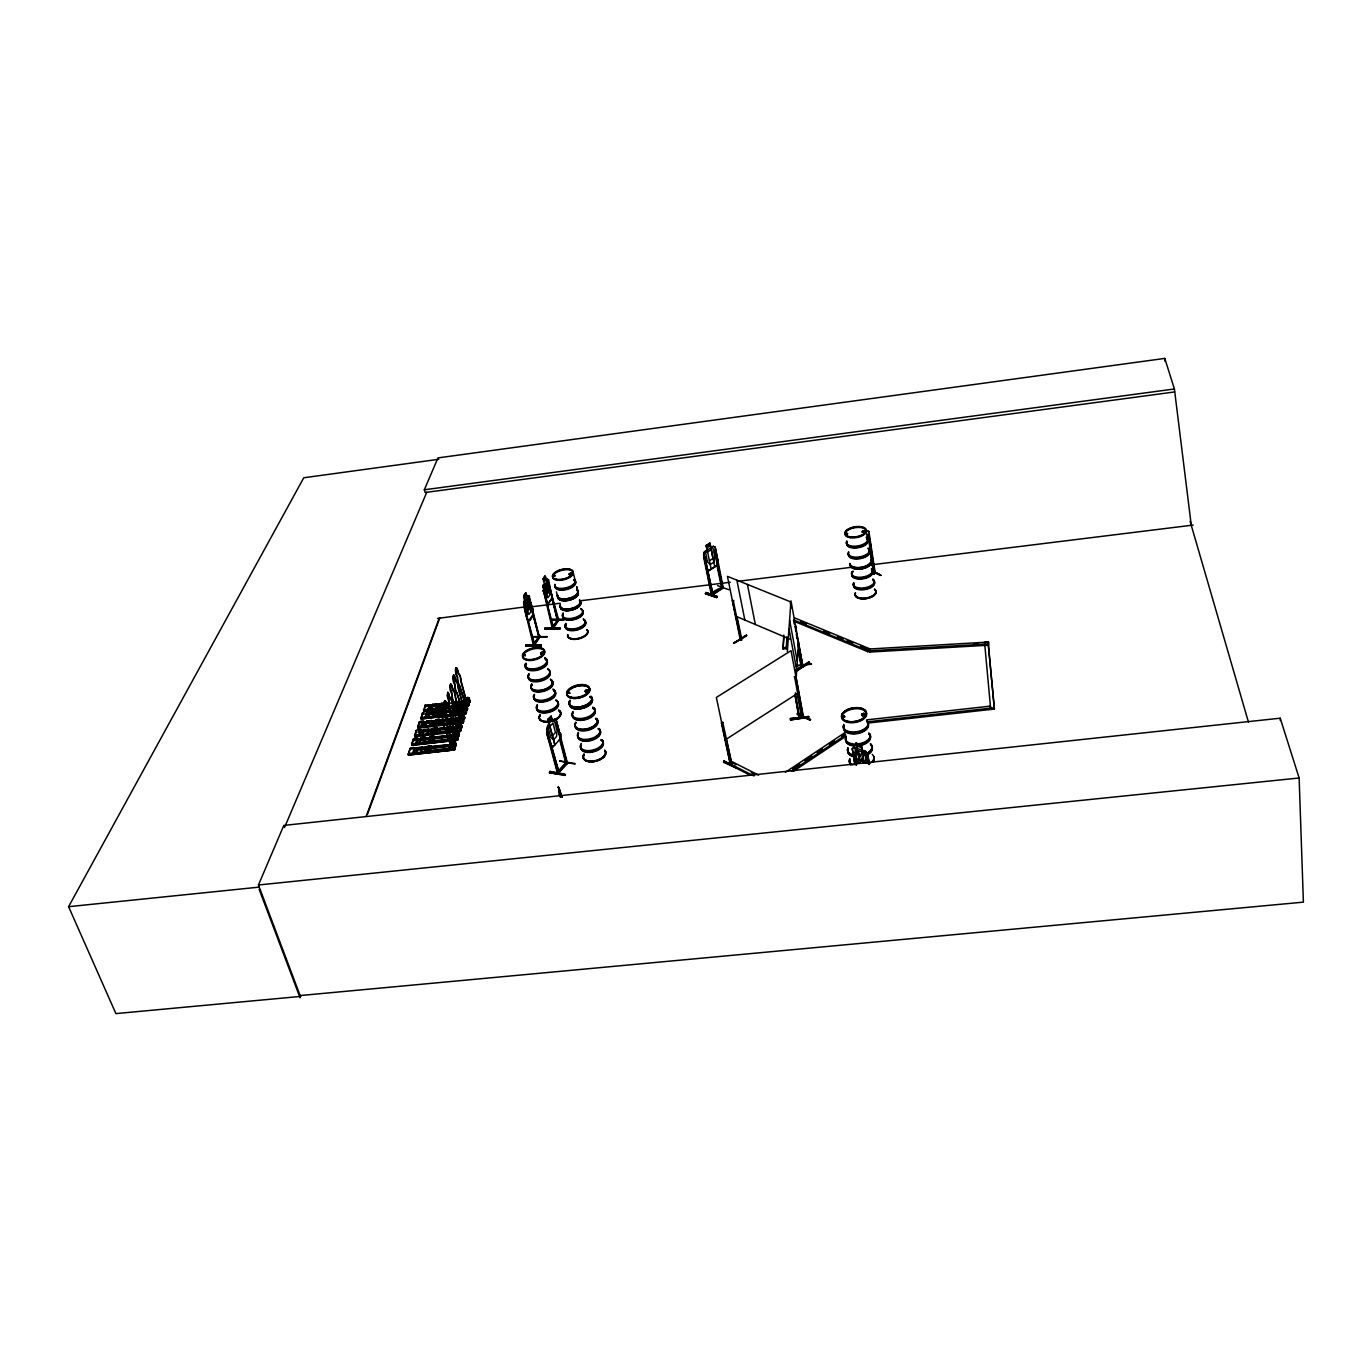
<?xml version="1.0" encoding="UTF-8"?>
<svg xmlns="http://www.w3.org/2000/svg" width="1372" height="1372" viewBox="0 0 1372 1372"><rect width="100%" height="100%" fill="white"/><g stroke="black" fill="none" stroke-linecap="round" stroke-linejoin="round"><path stroke-width="1.5" d="M463.273 707.215C461.266 707.438 467.492 704.316 467.543 708.964L422.216 714.229C421.77 716.287 424.102 708.707 427.138 712.771M464.816 706.34C467.886 714.984 463.256 705.105 465.948 706.443M465.743 699.943C464.919 698.52 468.367 699.789 467.801 698.674M565.367 774.871L549.52 772.779L565.367 774.871L549.795 771.476M457.562 724.022C455.71 726.851 461.318 720.146 461.867 726.92L418.22 731.876L461.644 726.937M459.98 723.576L459.894 724.347M460.255 716.767C459.603 713.32 469.447 715.155 459.14 715.635M463.05 715.412L462.175 716.527L460.666 715.464M462.33 716.424L462.501 715.189M564.818 775.454L549.537 772.659M565.247 774.837L549.898 772.265M565.092 774.168L549.812 771.424L549.52 772.813M453.978 741.858C452.4 743.23 452.606 743.127 451.422 742.132M569.843 693.1L568.591 692.277M571.541 574.062L571.284 573.119M568.128 692.877L569.226 692.294M569.723 693.237L568.368 692.877M569.226 693.203L568.385 692.397M570.718 574.371L569.397 573.685M570.032 574.542L570.152 573.445M467.749 699.514L467.32 698.468L468.401 698.811M465.228 707.146L465.125 706.048M462.587 715.995L462.004 715.309L462.072 716.356M459.208 723.884L458.282 725.016L457.905 723.987M456.705 733.54C458.437 731.55 455.367 733.197 455.401 733.385M553.979 575.503L554.339 576.274M555.283 575.691L553.825 575.777M554.117 575.4L553.619 576.274L555.077 575.605M554.237 576.274L554.871 575.588M542.163 652.386L542.506 653.792M542.849 653.501L542.849 652.523M540.654 652.935L541.031 653.964M811.504 664.237L795.743 665.797L811.332 663.894M790.341 718.568L790.478 719.991L808.777 717.316L808.623 716.458L790.341 718.602L808.623 716.544M462.93 706.58L462.93 706.752M457.133 724.279L457.442 725.274L457.356 723.884M460.375 716.716L460.443 715.532M451.645 743.452L451.645 743.058M525.27 655.799L524.018 655.01L525.322 655.01M524.979 655.696L524.018 655.096M525.064 654.753L523.83 655.49M795.383 692.826L799.945 718.328C800.631 713.028 797.921 718.191 799.807 715.91M800.185 717.385L799.224 718.379L795.125 694.987M801.9 665.266C801.128 664.014 802.997 665.197 803.152 666.586M801.78 665.935L800.922 666.243L802.346 665.969M802.706 665.369L802.826 664.511M787.339 651.443L790.975 600.833L802.963 666.809L803.135 665.814M790.461 719.837L808.725 717.162M548.44 721.672L548.44 721.621A11.079 5.711 -15 0 1 540.088 715.052A11.079 5.711 -15 0 0 548.44 721.603L548.491 721.964A11.079 5.711 -15 0 1 540.191 715.429M559.605 792.622L558.936 790.066L560.222 797.012M717.316 565.247L717.745 559.725L717.316 565.247L708.381 570.923L717.196 565.144M796.052 680.666L798.521 641.582M542.883 585.655C551.39 584.661 541.648 567.596 546.193 581.111L547.565 581.282L549.795 589.977L549.795 595.088L548.011 597.695C542.763 596.443 546.313 579.91 542.815 585.535L547.805 604.366L552.299 597.798L548.56 579.756M783.755 635.099L783.035 649.042L786.362 648.647L786.911 636.831M786.362 648.647L787.151 638.049M525.819 592.978L523.95 595.637L524.619 603.354L527.328 606.544L527.5 614.004L528.014 606.973L530.312 609.923L530.895 608.859L528.151 605.395L527.98 598.209L527.431 604.932L525.27 602.137L524.653 602.96L526.951 612.118L528.94 614.433L530.775 611.758L530.775 606.596L525.853 592.738L523.795 595.637L525.03 600.353L523.641 602.342C525.167 606.596 526.333 632.612 533.279 614.364L532.816 608.842L528.203 595.62L529.352 596.271M465.571 698.588L465.588 699.892L465.76 698.983M465.417 706.477L465.64 707.317L465.468 705.911M467.526 699.737C466.703 695.638 470.15 708.484 467.149 698.931L468.006 697.439L469.224 701.624M783.035 649.042L783.995 636.316M459.912 724.931L459.26 723.816M460.46 716.373L460.46 715.738M459.517 724.262L459.5 725.033M460.306 715.67L460.237 716.63M465.022 707.197L465.554 705.071L465.142 706.649M453.772 741.943C452.709 744.996 455.024 738.376 453.257 742.423L454.938 746.642L453.257 742.423M454.149 742.235L454.561 742.715M458.471 735.426L457.202 731.173L456.584 733.351L457.185 732.048M456.876 733.145L456.482 732.236M457.373 724.913L457.459 725.205M468.504 706.117L467.766 702.344L468.349 704.333L436.159 708.055M446.397 707.197L469.001 704.453L468.692 705.517L468.778 704.608M452.623 704.316L469.653 702.344L469.979 701.332L452.571 703.39M469.961 700.818L452.88 702.464M461.661 727.64L418.151 732.597M461.97 726.594L420.175 731.413M463.685 721.363L463.376 722.307L417.997 727.606M464.388 719.117L421.204 724.004M464.576 718.482L423.245 723.233M464.851 717.573L421.547 722.427M464.885 717.47L419.386 722.444M420.947 719.014L466.051 713.732L420.998 718.928L422.439 712.788M449.845 715.086L466.223 713.2L466.326 712.188M467.235 709.959L442.744 712.72L467.217 709.976L467.149 709.032L426.383 714.075M455.898 745.168L430.774 747.912L456.139 745.065M455.916 745.802L455.83 744.842L455.881 745.819L430.705 748.649M456.241 744.825L455.384 741.326L450.565 742.252L455.384 741.326M456.447 744.087L452.743 744.104M457.699 740.125L411.703 745.339L413.264 738.908C424.274 733.214 411.789 752.456 417.894 738.376M457.991 738.53L411.737 744.619M458.917 735.512L415.407 740.468L458.951 735.409M459.466 734.432L458.42 731.688L457.545 738.29L416.179 742.938M460.409 730.967L460.923 730.007M460.735 730.624L414.687 735.838L416.265 730.436C427.189 724.776 414.841 743.83 420.861 729.904M414.584 748.032C408.376 762.3 421.033 742.835 409.919 748.546L408.324 755.08L454.629 749.884L408.359 754.428L454.99 748.786L454.887 747.912L421.255 751.702M457.356 724.536L457.253 724.81M451.817 743.212L451.525 742.406M874.976 571.918L873.913 573.856L875.37 573.119M873.347 572.278L874.804 571.541L875.147 573.29M875.233 573.239L868.905 531.599L866.95 530.775M421.324 717.985L466.326 712.891L420.895 718.071L422.85 713.612M421.53 717.436L421.204 718.293L445.746 715.567M423.656 711.331L462.398 706.752L423.674 711.331L425.131 705.174L429.796 705.157M423.691 710.713L468.692 705.38L469.893 700.492L469.173 698.005L464.508 698.897L469.173 698.005M424.24 709.701L424.034 710.319M425.217 706.906L425.131 705.174M425.543 705.997L470.15 700.818M413.349 740.674L430.122 738.393A1.989 1.012 -17 0 1 433.003 738.359A1.989 1.012 -17 0 1 430.242 739.971A1.989 1.012 -17 0 1 430.036 738.222M413.452 739.662L453.223 735.152M416.128 732.837L416.11 732.219M419.146 724.245L419.06 723.37M408.376 755.063L454.664 749.781L453.772 746.368L454.509 747.997L455.864 743.744M408.925 753.434L408.736 754M411.754 745.253L457.682 740.143L458.025 739.079L411.651 744.379L413.418 739.405L452.914 734.912M411.96 744.67L411.994 743.401L411.651 744.379M717.144 596.426L705.74 592.55L717.179 596.408L716.698 597.609L705.328 593.596L717.162 597.197M716.698 597.575L705.362 593.544M794.114 620.161L867.704 650.517L870.122 648.956L869.951 652.043L988.475 645.2L988.526 642.062L870.122 648.956L794.577 617.88M988.475 645.2L988.526 642.062M465.194 706.46L465.245 706.992M459.551 723.799L460.7 728.429L459.534 722.752L460.289 728.463M462.192 715.464L463.444 719.888L462.158 715.258M453.669 742.132L454.029 742.852M736.644 768.028L723.97 761.031L736.644 768.028L723.456 762.317L724.039 760.963L736.421 768.046M869.968 549.795L870.946 544.478M870.208 549.966L870.843 544.427M454.578 732.339C455.95 734.192 452.16 732.905 458.299 732.065M455.041 732.734L454.732 733.643M746.522 635.528L733.969 643.279L746.488 634.893M549.966 743.264C546.536 734.535 543.363 724.193 554.682 719.185L556.226 719.751L559.776 733.163M546.622 729.698L549.452 724.433L554.888 744.756C542.883 755.595 566.91 736.318 559.896 733.077M869.951 652.043L870.122 648.956M456.619 732.322L457.974 736.936L456.705 732.94M864.377 714.915L862.748 715.206L862.216 714.075M843.9 715.892L842.957 716.493M842.94 717.042L844.397 716.527L843.797 717.23M844.878 716.887L844.26 716.013M732.802 600.336L733.831 600.764L732.356 600.61L741.052 640.21L740.314 638.014L741.583 638.546M740.28 639.798L741.892 639.918L737.227 617.537M863.948 530.895L864.549 531.77M864.754 531.17C861.239 530.415 862.576 532.936 864.103 530.81M846.97 533.931L846.01 533.588M846.627 533.588L847.502 533.982M559.999 628.016L545.01 628.016M559.896 629.062L544.907 629.113L545.027 627.913M846.301 533.245L846.73 533.965M544.907 629.062L559.913 629.165M526.059 644.874L525.939 646.126L541.065 646.195L541.185 644.909L526.042 644.994L541.168 644.943M525.939 646.041L541.065 646.058M557.221 619.647L558.37 618.703L558.764 620.23L552.985 628.668L542.815 585.535M557.598 620.881L551.064 592.55M557.735 619.647L558.455 618.755M552.402 628.65L543.329 590.217L553.619 627.707M553.31 626.541L552.47 626.541M529.3 596.443L539.453 637.791L531.581 609.94M534.823 644.737L524.121 606.956L533.554 645.663C535.509 644.085 533.125 646.109 534.343 643.502M533.931 644.12L534.394 643.314M456.825 736.644L452.143 737.176L456.825 736.644L457.579 739.165L459.157 734.209L459.157 735.409L433.861 738.016M416.265 730.436L414.721 736.781L460.443 731.499C462.536 726.594 452.228 726.234 455.658 731.173L457.236 726.268M463.136 723.027L462.433 719.185L463.016 721.192L446.998 723.25L459.534 721.929M465.914 710.765L466.377 709.307M468.367 703.116L467.612 697.49M454.526 746.677L453.755 740.88M457.562 736.987L456.79 731.225L456.499 733.077M463.033 719.94L462.278 714.246L461.798 715.721M435.764 732.511L460.272 729.75L461.609 725.617M463.016 721.192L463.736 715.104M449.879 713.834L465.897 711.999L466.6 705.98M468.349 704.333L469.053 698.365M456.139 743.864L454.869 749.061M462.175 725.96L460.632 730.796L414.687 735.838M463.873 714.726L464.594 717.23L463.376 722.238L417.705 727.28L419.266 721.929C430.105 716.304 417.894 735.169 423.845 721.398M450.908 746.076L449.81 749.438L449.176 746.505L453.772 746.368M451.765 743.178L451.765 742.423M454.509 734.74L452.897 739.697L452.263 736.798M459.997 717.762L458.42 722.598L457.682 720.094L458.402 721.723L459.723 717.642M451.302 746.831L445.403 728.635A5.985 1.732 83.7 0 1 443.31 720.18L441.698 714.812A3.001 0.875 83.6 0 1 441.51 710.679A3.001 0.875 83.6 0 1 442.813 711.502L444.425 716.853A5.985 1.732 83.7 0 1 446.98 723.919L452.4 743.47L451.302 746.831L452.04 743.521L446.62 723.97M454.372 737.124L448.541 718.997A5.934 1.715 83.6 0 1 446.449 710.576L444.871 705.259A2.984 0.858 83.5 0 1 444.682 701.143A2.984 0.858 83.5 0 1 445.969 701.984L447.546 707.317A5.934 1.715 83.6 0 1 450.085 714.366L455.435 733.814L454.372 737.124L455.092 733.848L449.724 714.4A5.934 1.715 83.6 0 0 449.347 711.365M452.143 702.978A5.9 1.698 83.5 0 1 452.52 706.014L457.836 725.376L456.773 728.652L450.994 710.593A5.9 1.698 83.5 0 1 448.936 702.207L447.066 695.45L447.889 692.311M454.955 694.592A5.865 1.664 83.4 0 1 455.315 697.593L460.58 716.87L459.534 720.094L453.806 702.104A5.865 1.664 83.4 0 1 451.765 693.769C448.13 688.71 450.445 676.876 453.189 690.545A5.865 1.664 83.4 0 1 455.658 697.542L460.923 716.836L459.877 720.06L454.166 702.07A5.865 1.664 83.4 0 1 452.125 693.735L450.273 686.995L450.736 683.942M462.433 710.919L456.773 692.997A5.814 1.646 83.3 0 1 454.749 684.697C451.148 679.655 453.429 667.924 456.156 681.524A5.814 1.646 83.3 0 1 458.608 688.504L463.805 707.695L462.776 710.868L463.462 707.729L458.248 688.538A5.814 1.646 83.3 0 0 455.796 681.558L454.784 678.06M458.179 725.342L457.116 728.601L451.354 710.542A5.9 1.698 83.5 0 1 449.279 702.172L447.684 692.448L450.376 698.948A5.9 1.698 83.5 0 1 452.863 705.963L457.836 725.376M466.274 700.08L465.262 703.219L459.637 685.365A5.78 1.629 83.3 0 1 457.631 677.099C454.509 672.434 455.847 660.378 458.677 673.995A5.78 1.629 83.3 0 1 461.112 680.958L466.274 700.08L464.919 703.253L459.294 685.4A5.78 1.629 83.3 0 1 457.288 677.133C454.149 672.469 455.487 660.412 458.334 674.046A5.78 1.629 83.3 0 1 460.066 676.688M462.141 715.481L462.673 714.195L463.908 718.413M468.006 697.439L467.595 698.983M460.598 710.902L461.335 713.406L462.878 708.621M449.793 748.529L451.165 744.276M452.863 738.805L454.235 734.62L458.9 734.089M456.979 726.131L455.624 730.281L455.024 728.275M461.301 712.531L462.038 706.511M465.074 700.886L463.787 704.865L463.084 703.236L463.822 705.723L465.348 701.006M431.185 746.162C425.166 760.448 437.582 740.931 426.521 746.694L424.943 752.233L426.521 746.694M434.392 736.507C428.458 750.604 440.704 731.31 429.745 737.038L428.201 742.509L429.745 737.038M437.256 728.035C431.408 741.978 443.499 722.873 432.643 728.566L431.117 733.969L432.643 728.566M440.138 719.545C434.358 733.317 446.312 714.4 435.541 720.06L434.049 725.411L435.541 720.06M441.544 715.172L443.156 710.404L438.594 710.936L437.119 716.201L438.594 710.936M445.728 702.79L444.288 708.003L445.728 702.79L441.201 703.322L439.743 708.535L441.201 703.322M442.23 714.075L443.156 710.404M422.37 747.14L420.775 752.696L422.37 747.14L417.688 747.671L416.093 753.228L417.688 747.671M425.629 737.501C419.592 751.582 431.974 732.322 420.981 738.016L419.403 743.487L420.981 738.016M428.544 729.029L427.001 734.432L428.544 729.029L423.931 729.544L422.387 734.963L423.931 729.544M431.477 720.523L429.968 725.874L431.477 720.523L426.898 721.055L425.371 726.388L426.898 721.055M434.564 711.399L433.072 716.664L434.564 711.399L430.019 711.914L428.493 717.196L430.019 711.914M437.188 703.785L435.713 708.981L437.188 703.785L432.66 704.299L431.168 709.513L432.66 704.299M426.984 712.274L425.303 717.042M429.659 704.659L427.995 709.375M549.452 724.587L548.268 727.983L550.789 737.416L553.499 739.731L556.535 736.558L557.083 730.847L554.597 721.432L552.504 721.432L550.995 716.338M423.914 710.576L425.286 705.671L448.627 702.961M408.719 754.068L409.473 750.741M463.187 722.941L417.757 728.223L419.266 721.929M703.596 554.391L704.471 551.921L713.269 546.279L715.172 547.102L723.267 587.902L711.948 595.208L703.613 554.322L704.351 551.887L707.249 550.206L705.98 545.507L709.941 543.14L714.778 566.876M300.88 995.489L300.056 997.753L259.119 889.228M367.49 814.316L439.777 617.966M366.135 816.46L439.194 618.223M284.536 827.505L426.761 492.291M438.766 459.294L303.761 477.765L68.6 906.686L115.9 1013.599L300.451 996.432L258.45 884.991L283.798 825.43L1280.213 718.191L1299.13 777.993L1303.4 902.141L300.125 995.558M1174.603 391.946L425.114 492.514L424.325 489.787L437.96 457.905L1164.794 358.401L1174.398 388.979L1191.273 525.322M533.622 645.577L539.488 636.831M586.067 691.059L587.593 689.945M587.405 690.802L587.405 689.876L585.501 690.51M569.226 692.5L568.54 693.289M541.117 652.935L540.911 653.878L543.072 653.552M453.738 674.938L453.257 677.957L455.092 684.662A5.814 1.646 83.3 0 0 457.116 692.963L462.776 710.868M572.09 574.045L571.112 573.067M569.466 573.547L569.14 574.594M569.466 574.01L571.61 573.41L570.735 573.307M569.62 574.045L571.472 573.427M455.727 733.454L455.161 732.477M802.74 666.483L801.094 666.243L798.178 650.534M707.249 550.361L705.654 553.139L707.489 561.937L710.182 564.492L713.732 562.228L714.863 557.272L713.063 548.491L711.005 547.84M565.658 762.712L567.253 761.649L566.173 762.798M566.465 762.592L566.567 764.255L565.779 762.489L567.253 761.649M567.511 763.329L556.054 719.717M557.135 771.922L558.644 770.961L557.684 772.11M558.61 771.201L556.998 771.904L557.941 771.939M801.814 718.156C805.45 713.457 800.922 718.671 802.397 718.259M721.586 588.519C719.631 586.719 724.656 585.69 721.998 587.165L721.586 588.519L722.855 587.696M552.916 627.141L557.324 620.041M557.838 620.041L552.847 626.747M553.105 627.707L558.198 620.058M547.274 636.848L532.25 636.814M564.115 619.561L551.012 620.058L563.789 620.041M539.951 636.934L534.154 645.577L523.572 602.239M539.007 636.454L539.659 635.476L538.476 636.454M538.579 636.831L533.965 643.708L539.11 636.848M551.287 619.527L563.858 619.835M547.651 604.366L552.213 597.712M528.58 620.967L533.108 614.364L532.816 608.842M548.543 582.706L550.052 588.605M543.861 590.217L542.798 590.989M863.966 714.623C866.041 712.514 859.832 715.549 862.782 713.612M864.497 714.898L864.394 713.68M543.089 578.95L544.856 576.189L543.02 579.018L544.392 583.7M529.506 599.238L538.904 637.723M437.531 618.429L524.653 606.956M526.899 597.695L528.374 595.62M523.795 602.342L528.392 595.808M557.478 773.259L546.605 732.785L547.514 731.842L559.004 772.676L558.644 770.961M862.576 530.981C860.467 533.537 867.601 532.079 864.309 530.69M847.639 533.588L845.941 533.982M874.238 573.736L875.027 572.947M587.748 691.196L587.885 689.996L587.542 691.334M553.173 628.582L553.276 626.352M574.851 763.484L559.553 760.946L575.057 764.118M540.928 652.78C544.392 659.332 542.952 646.984 541.237 654.032M548.045 731.928L546.605 732.785M464.988 706.374L463.959 707.369L463.547 706.323M552.419 735.701L555.471 732.528L552.967 723.113L549.949 726.285M549.452 724.433L547.771 719.425L551.218 716.081L552.504 721.432L554.682 718.962L556.312 719.563M548.097 719.511L551.167 716.356M569.723 573.41L569.346 574.731L571.489 574.268M553.688 576.051L554.562 575.708M558.215 620.881L548.543 583.46M552.693 626.438L552.762 627.193M801.951 718.019L803.152 717.282L795.846 676.242L794.199 676.842M730.093 763.072L730.35 764.547M729.87 763.295L731.859 762.609L732.168 763.998L730.624 765.01L716.356 697.422L791.044 650.671L803.58 717.625M730.333 764.701L721.432 723.061L722.718 722.238L732.013 764.255M721.758 588.348L716.801 564.544M711.553 593.922C737.999 580.236 705.397 593.03 712.926 594.625L704.693 556.466L703.647 557.135L711.433 595.156M854.893 762.969L852.252 748.666L853.847 747.277C861.908 754.086 852.527 733.351 857.191 748.786M852.424 748.803L853.933 747.483M546.536 729.75L557.958 773.585L557.752 771.064M862.439 714.469L864.309 714.126L864.051 715.189M844.655 716.853L842.785 717.127M866.332 757.241C869.882 756.504 863.417 758.407 867.396 763.432M869.436 764.29L867.67 753.965L865.715 751.444L862.233 750.227L864.943 753.057L866.675 763.124M865.715 751.444L853.847 747.277M862.233 750.227L861.29 744.807L862.079 750.347M854.705 764.701L852.99 752.028L854.379 752.508L856.522 764.839M852.544 752.37L854.379 752.508M852.252 748.666L855.133 764.341M558.147 773.465L567.562 763.261M862.868 530.878L862.233 532.199M864.377 531.89L864.463 530.964M569.603 693.049L567.974 693.117M874.924 571.901L873.57 572.107M873.793 573.496L874.89 573.016L869.093 536.418M569.689 574.371L571.489 573.136M792.656 768.886L799.653 764.221M804.918 760.723L811.915 756.058M817.163 752.559L822.411 749.061M829.408 744.379L834.656 740.88M841.671 736.215L845.169 733.883M791.421 771.167L845.735 734.929M793.428 771.304L845.958 736.232M785.401 772.265L846.696 731.43M809.669 719.305L810.56 719.683L797.081 713.577L810.526 719.597M728.755 589.703L717.505 585.638M721.792 587.285L722.855 586.667M717.024 559.879L722.735 587.782L712.994 594.573M750.415 775.334L729.407 764.65L729.132 763.381L731.859 761.597L758.613 775.129M794.337 621.362L867.91 651.769L870.328 650.208L860.638 646.212M809.497 662.762L796.154 670.702L809.531 662.848L808.708 661.733M809.463 662.727L796.823 670.994M723.147 722.444L721.432 723.061M725.394 739.748L798.916 692.551M796 669.879L809.017 662.539M796.103 669.982L808.811 661.853M796.206 670.531L808.914 662.402M705.088 556.603L703.647 557.135M713.937 550.584L714.984 549.932M709.393 560.736L712.96 558.473L709.941 543.14M710.919 547.874L713.474 546.279M707.575 551.938L711.142 549.692M709.856 543.381L706.271 545.627L711.176 569.191M746.54 635.459L733.471 643.176L746.66 635.699M802.98 666.706L795.177 626.267M731.036 764.89L730.727 763.398M802.088 716.87L803.014 715.704M871.889 571.284L880.91 575.245M586.307 689.996L585.175 691.231L586.444 691.625M587.49 690.853L585.724 690.871M587.576 691.196L588.451 690.39L586.89 689.773M847.416 533.794L846.078 533.88M864.171 531.993L865.115 531.084M846.198 533.519L847.056 533.159M867.567 534.96L868.768 534.377M540.86 652.952L542.129 652.54M542.455 653.312L540.997 653.587M722.547 587.833L722.564 586.341M722.272 588.519L714.332 550.721M712.034 595.208L711.279 593.699M731.945 762.935L730.539 763.415M802.208 716.767L802.26 718.362L794.628 677.031M571.009 574.422L571.421 573.204M857.328 748.683L855.099 749.592L856.848 759.625L859.026 763.072M547.291 636.642L532.302 636.608M533.725 643.434L534.36 645.492M862.542 713.732A1.818 0.995 -9.3 0 1 865.218 714.28A1.818 0.995 -9.3 0 1 862.525 715.447A1.818 0.995 -9.3 0 1 862.542 713.732L864.051 713.406M864.034 714.692L863.005 714.881M560.651 796.515L558.25 787.014L561.388 795.571L559.879 790.855M558.541 790.889L560.531 796.909M558.25 787.014L559.982 790.306M559.93 792.313L558.884 790.083L562.246 797.321L558.678 790.152M560.496 794.217L558.455 786.945M571.146 574.422L570.015 574.645M801.128 664.46L802.294 666.775M557.941 770.995L558.97 772.573M539.368 637.808L529.489 600.027M541.7 652.712L542.952 652.849M587.01 690.39L585.775 691.128L586.993 691.437M424.325 489.787L1174.398 388.979M532.679 606.664L560.29 603.251M579.413 600.902L730.247 582.26M738.753 581.213L851.343 567.305M870.465 564.938L1193.143 525.082M454.612 676.259L453.6 675.041M460.392 678.042A5.78 1.629 83.3 0 1 460.752 680.992L461.112 680.958M450.616 684.045L451.628 685.263M782.795 647.807L786.139 647.413M451.285 685.314L453.189 690.545M447.769 692.414L448.798 693.632M450.376 698.948L448.438 693.683M454.012 737.158L448.181 719.048A5.934 1.715 83.6 0 1 446.106 710.627L444.511 705.294A2.984 0.858 83.5 0 1 444.322 701.195A2.984 0.858 83.5 0 1 445.608 702.035L445.969 701.984M424.96 707.523L424.926 706.597L448.73 703.819M429.247 706.426L448.61 704.059M452.64 703.716L469.876 701.589L469.893 700.492M429.453 706.443L440.086 705.191M452.846 703.716L469.841 701.744M452.674 704.23L469.687 702.258M867.344 723.13L994.408 709.05L988.063 641.89L984.547 642.302L990.721 709.461M428.013 708.998L432.077 708.535M423.468 709.89L435.559 708.501M436.227 708.381L444.134 707.506M445.608 702.035L447.546 707.317M423.622 710.387L468.812 705.122M462.621 708.501L465.657 708.141M426.623 712.823L447.032 710.473M453.154 709.753L465.931 708.278M426.709 713.148L447.341 710.645M453.223 710.079L463.65 708.758M450.942 746.883L445.043 728.686A5.985 1.732 83.7 0 1 442.95 720.214L441.338 714.863A3.001 0.875 83.6 0 1 441.149 710.713A3.001 0.875 83.6 0 1 442.453 711.553L442.813 711.502M426.4 714.606L438.663 713.183L426.349 714.692M425.32 716.664L429.419 716.184M433.518 715.721L437.599 715.241M441.338 714.863L445.797 714.298M420.741 717.573L432.917 716.167M433.586 716.047L446.089 714.469M449.947 714.16L462.45 712.582M444.425 716.853L444.065 716.904A5.985 1.732 83.7 0 1 446.243 720.9M423.159 722.907L464.696 718.105L423.262 723.13M421.153 724.09L464.353 719.134L464.594 717.247M457.682 720.094L462.313 719.563M426.298 725.376L418.357 726.491M430.414 724.913L448.97 722.787M453.086 722.307L459.26 721.603M422.267 726.08L426.589 725.548M434.838 724.605L430.516 725.136L442.847 723.816L438.766 724.193M417.551 726.766L429.813 725.376M459.054 724.245L459.946 722.701L461.181 726.92M418.443 730.693L461.884 725.737M420.587 730.796L461.97 725.977M454.904 728.652L459.569 728.12M419.163 734.397L423.622 734.106M427.464 733.454L431.614 732.991M414.533 735.341L426.846 733.934M427.532 733.797L456.807 730.384M417.242 740.863L421.461 740.297M425.577 739.92L458.951 736.129L458.848 735.169M411.497 743.864L454.046 738.908M449.862 744.567L409.919 748.546M450.153 744.79L410.039 749.061L410.074 750.038M413.881 749.575L426.898 748.049A2.007 1.029 -17.2 0 1 429.796 748.032A2.007 1.029 -17.2 0 1 427.018 749.678A2.007 1.029 -17.2 0 1 426.795 747.894M430.654 747.671L453.738 745.082M426.864 748.152L413.984 749.798L426.743 748.477A1.989 1.029 -17.2 0 1 429.916 748.443A1.989 1.029 -17.2 0 1 427.138 750.072A1.989 1.029 -17.2 0 1 426.932 748.306M413.915 750.535L426.555 749.026M412.835 752.645L417.037 752.165M408.136 753.605L420.621 752.199M421.324 752.028L454.887 747.912M408.29 754.103L454.99 748.786M867.138 719.82L990.361 706.134L990.533 707.438M867.121 721.843L994.237 707.746L994.408 709.05M258.45 884.991L1299.13 777.993M68.6 906.686L259.257 887.118M973.897 644.188L978.116 643.948M869.745 650.791L988.303 643.931M880.944 575.314L871.786 570.478L880.189 574.902M880.309 575.485L871.957 571.044M550.824 619.287L563.652 619.269M545.13 628.685L560.033 627.896M526.042 644.994L541.168 645.046M526.179 645.509L541.305 645.56M863.057 714.795L862.199 714.623M863.16 715.361L862.062 714.469M556.277 722.65L566.567 764.255M547.771 719.425L554.888 744.756M467.338 698.537L468.058 699.6M559.039 772.419L549.143 737.93M740.691 638.031L739.851 638.34L741.429 640.227M542.866 653.089L540.637 653.415M706.117 566.979L708.415 570.941M712.994 594.539L705.534 560.462M717.333 597.18L705.808 592.481M856.059 743.144L861.29 744.807M856.248 743.384L861.016 745.03L861.942 750.467M800.613 621.482L806.427 623.883M823.852 631.051L829.666 633.452M837.4 636.642L843.214 639.043M847.09 640.638L852.904 643.022M735.495 616.079L789.98 639.163M803.323 716.047L801.677 716.578M797.235 714.435L809.823 720.163M724.073 761.666L736.49 767.874M867.087 530.655L868.905 531.599M735.941 764.821L731.859 761.597M751.239 772.556L755.063 774.494M729.132 763.381L753.965 775.969M413.349 740.537L413.384 739.405M528.22 595.808L529.472 596.443M424.926 706.597L425.251 705.688M547.308 579.276L558.713 620.058M547.308 579.087L548.526 579.91M466.549 712.119L466.017 713.817M467.732 708.346L465.931 712.874L465.314 710.01L465.897 711.999M456.756 732.185L457.116 733.317M865.526 751.719L867.378 754.086M865.149 763.244L861.959 757.979C867.327 753.863 861.496 749.061 860.741 756.418C857.757 748.443 851.532 746.951 859.85 757.275C854.036 761.563 860.604 766.536 861.067 758.785L863.725 763.278M550.241 743.144L552.522 746.968M550.069 743.127L552.522 747.226M706.237 566.876L708.449 570.718M559.056 788.643L560.513 793.17M546.073 600.49L547.822 604.143M559.536 790.409L560.462 792.381M560.119 794.422L559.69 793.719M454.166 740.829L455.435 745.099M442.453 711.553L443.533 715.121M456.945 736.267L457.545 738.29M459.689 727.743L460.272 729.75M465.554 705.071L466.772 709.255M465.159 705.105L465.966 707.901M1190.107 521.326L1248.486 722.221M460.752 680.992L465.417 698.211M557.169 771.801L557.529 773.396L567.013 763.124L557.889 728.721M559.69 739.765L566.036 764.17M539.659 635.476L540.053 637.02M551.561 597.266L557.564 621.002M556.415 591.795L557.512 596.203M573.05 571.884L575.177 580.459M726.56 740.297L731.276 762.386M703.75 554.374L706.357 566.91M715.395 551.921L716.201 555.9M715.172 547.102L717.745 559.725M799.139 718.208L795.091 695.896M733.385 601.022L741.309 640.192M740.28 639.884L727.452 576.36L790.118 601.656L791.25 607.762M736.867 580.167L744.842 620.041M747.431 584.438L755.337 624.483M797.338 693.563L801.951 718.071M789.586 620.075L797.269 661.253M788.969 628.753L796.72 670.119M795.726 629.868L795.588 625.718L795.674 630.691M796.48 633.933L797.235 638.014M797.99 642.079L802.62 666.38L801.522 665.969L798.984 652.3M793.513 620.007L794.268 624.071M796.429 634.773L797.183 638.837M797.749 642.851L802.363 666.878M853.95 752.868L856.094 765.199M866.778 756.898L867.824 763.072M867.516 753.965L869.299 764.393M867.756 757.738L868.802 763.93M867.704 650.517L867.91 651.769M867.91 535.149L873.913 573.856M869.505 547.171L873.57 573.668M866.59 532.799L868.013 541.769M988.063 641.89L994.237 707.746M1164.794 358.401L1164.982 361.299M461.575 726.68L461.627 727.64M416.385 730.933L416.419 731.893M1280.213 718.191L1280.299 720.523M559.605 733.145L559.81 739.114M869.333 551.098A10.684 5.076 -9.4 0 1 860.433 558.644A10.684 5.076 -9.4 0 1 848.548 555.008M869.368 550.429A10.839 5.145 -9.4 0 1 858.941 558.301A10.839 5.145 -9.4 0 1 848.702 553.002M870.808 560.29A10.667 5.111 -9.4 0 1 861.925 567.888A10.667 5.111 -9.4 0 1 850.057 564.201M870.671 559.587A10.633 5.094 -9.4 0 1 861.805 567.15A10.633 5.094 -9.4 0 1 849.971 563.48M870.74 559.845A10.667 5.111 -9.4 0 1 861.856 567.425A10.667 5.111 -9.4 0 1 849.971 563.755M866.572 538.373A10.873 5.111 -9.5 0 1 858.563 547.102A10.873 5.111 -9.5 0 1 846.884 542.094M867.996 548.165A10.684 5.076 -9.4 0 1 860.124 556.809A10.684 5.076 -9.4 0 1 848.633 551.818M866.538 539.059A10.719 5.042 -9.5 0 1 858.649 547.668A10.719 5.042 -9.5 0 1 847.141 542.729M868.219 548.749A10.839 5.145 -9.4 0 1 860.244 557.512A10.839 5.145 -9.4 0 1 848.599 552.436M866.487 537.807A10.873 5.111 -9.5 0 1 858.478 546.536A10.873 5.111 -9.5 0 1 846.798 541.528M866.247 537.224A10.719 5.042 -9.5 0 1 858.358 545.833A10.719 5.042 -9.5 0 1 846.833 540.894M874.599 583.203A10.582 5.179 -9.3 0 1 862.696 589.857A10.582 5.179 -9.3 0 1 854.019 584.352M873.192 580.75A10.582 5.179 -9.3 0 1 874.238 581.882M873.209 580.082A10.736 5.248 -9.3 0 1 865.355 588.965A10.736 5.248 -9.3 0 1 853.778 583.735M874.496 589.103A10.53 5.196 -9.3 0 1 866.795 597.866A10.53 5.196 -9.3 0 1 855.408 592.67M874.581 589.343A10.582 5.214 -9.3 0 1 866.83 598.141A10.582 5.214 -9.3 0 1 855.425 592.927M870.877 560.651A10.667 5.111 -9.4 0 1 861.976 568.248A10.667 5.111 -9.4 0 1 850.108 564.561M871.512 569.346A10.77 5.214 -9.4 0 1 869.093 576.326A10.77 5.214 -9.4 0 1 855.373 578.024A10.77 5.214 -9.4 0 1 853.092 571.627M872.901 578.967A10.582 5.162 -9.3 0 1 865.149 587.713A10.582 5.162 -9.3 0 1 853.727 582.568M871.477 570.032A10.616 5.145 -9.4 0 1 863.691 578.744A10.616 5.145 -9.4 0 1 852.252 573.65M873.124 579.533A10.736 5.248 -9.3 0 1 865.269 588.417A10.736 5.248 -9.3 0 1 853.693 583.186M871.409 568.797A10.77 5.214 -9.4 0 1 869.008 575.777A10.77 5.214 -9.4 0 1 855.27 577.458A10.77 5.214 -9.4 0 1 852.99 571.061M872.232 569.346A10.616 5.128 -9.4 0 1 862.028 577.149A10.616 5.128 -9.4 0 1 851.943 571.832M868.888 733.523A12.622 6.997 -9.4 0 1 861.204 744.773M854.687 745.476A12.622 6.997 -9.4 0 1 846.01 737.742M868.853 734.294A12.434 6.911 -9.4 0 1 861.273 745.373M854.859 746.076A12.434 6.911 -9.4 0 1 845.838 740.297M870.397 743.658A12.382 6.929 -9.4 0 1 865.852 753.725M853.538 755.063A12.382 6.929 -9.4 0 1 847.965 747.774M866.847 721.466A12.657 6.963 -9.5 0 1 857.5 733.025A12.657 6.963 -9.5 0 1 843.9 725.702M869.745 733.814A12.451 6.911 -9.4 0 1 857.723 743.95A12.451 6.911 -9.4 0 1 845.941 736.438M868.047 723.764A12.485 6.877 -9.5 0 1 855.991 733.866A12.485 6.877 -9.5 0 1 844.192 726.405M868.785 732.905A12.622 6.997 -9.4 0 1 861.084 744.156M854.585 744.859A12.622 6.997 -9.4 0 1 845.907 737.124M866.744 720.849A12.674 6.963 -9.5 0 1 857.397 732.391A12.674 6.963 -9.5 0 1 843.797 725.085M866.487 720.214A12.502 6.86 -9.5 0 1 857.26 731.602A12.502 6.86 -9.5 0 1 843.831 724.382M870.585 744.413A12.417 6.963 -9.4 0 1 866.006 754.531M853.641 755.869A12.417 6.963 -9.4 0 1 848.05 748.563M870.5 743.916A12.417 6.963 -9.4 0 1 865.921 754.034M853.556 755.372A12.417 6.963 -9.4 0 1 847.965 748.066M871.923 746.968A12.365 6.929 -9.4 0 1 866.161 755.509M853.847 756.83A12.365 6.929 -9.4 0 1 848.273 749.541M870.637 744.807A12.417 6.963 -9.4 0 1 866.075 754.926M853.71 756.264A12.417 6.963 -9.4 0 1 848.119 748.958M872.232 754.377A12.365 6.98 -9.4 0 1 870.26 763.106M852.87 764.976A12.365 6.98 -9.4 0 1 849.817 758.493M873.741 756.572A12.537 7.083 -9.3 0 1 872.489 762.146M850.914 764.461A12.537 7.083 -9.3 0 1 849.783 759.162M873.793 757.927A12.348 6.98 -9.3 0 1 873.793 761.58M850.108 764.118A12.348 6.98 -9.3 0 1 850.177 760.465M873.844 757.19A12.537 7.083 -9.3 0 1 873.827 760.894M851.017 765.079A12.537 7.083 -9.3 0 1 849.885 759.779M592.944 708.449A11.628 6.054 -14.4 0 1 586.924 719.322A11.628 6.054 -14.4 0 1 572.69 715.155M592.893 707.712A11.799 6.123 -14.4 0 1 592.327 715.892A11.799 6.123 -14.4 0 1 577.612 719.683A11.799 6.123 -14.4 0 1 573.153 712.788M596.837 719.014A11.628 6.088 -14.5 0 1 586.427 729.578A11.628 6.088 -14.5 0 1 575.897 722.89M596.631 718.379A11.576 6.071 -14.5 0 1 586.256 728.926A11.576 6.071 -14.5 0 1 575.777 722.255M596.734 718.619A11.628 6.088 -14.5 0 1 586.324 729.184A11.628 6.088 -14.5 0 1 575.794 722.495M590.029 696.359A11.834 6.088 -14.4 0 1 589.428 704.488A11.834 6.088 -14.4 0 1 574.662 708.278A11.834 6.088 -14.4 0 1 570.22 701.452M593.956 707.66A11.645 6.037 -14.4 0 1 583.494 718.173A11.645 6.037 -14.4 0 1 572.982 711.553M590.046 697.096A11.645 6.003 -14.4 0 1 584.009 707.918A11.679 6.003 -14.4 0 1 569.757 703.802A11.645 6.003 -14.4 0 0 584.009 707.918A11.679 6.003 -14.4 0 0 590.063 697.096M592.755 707.129A11.799 6.123 -14.4 0 1 592.172 715.309A11.799 6.123 -14.4 0 1 577.458 719.1A11.799 6.123 -14.4 0 1 572.999 712.205M591.401 696.89A11.851 6.088 -14.4 0 1 580.75 707.523A11.851 6.088 -14.4 0 1 570.066 700.852M603.286 742.938A11.525 6.157 -14.5 0 1 592.207 752.148A11.525 6.157 -14.5 0 1 580.973 747.071M601.005 740.365A11.525 6.157 -14.5 0 1 602.497 741.497M600.953 739.645A11.679 6.243 -14.5 0 1 600.439 747.946A11.679 6.243 -14.5 0 1 585.878 751.719A11.679 6.243 -14.5 0 1 581.419 744.704M605.652 753.828A11.491 6.191 -14.6 0 1 591.675 761.734A11.508 6.191 -14.6 0 1 584.112 754.6A11.491 6.191 -14.6 0 0 591.675 761.734A11.508 6.191 -14.6 0 0 605.669 753.863A11.491 6.191 -14.6 0 1 591.675 761.769A11.491 6.191 -14.6 0 1 584.129 754.6M604.829 750.741A11.491 6.191 -14.6 0 1 605.618 752.182A11.508 6.191 -14.6 0 0 604.846 750.776A11.491 6.191 -14.6 0 1 605.618 752.216M604.658 750.158A11.456 6.174 -14.6 0 1 594.419 760.808A11.456 6.174 -14.6 0 1 583.992 753.983M595.568 718.928A11.576 6.071 -14.5 0 1 589.6 729.835A11.576 6.071 -14.5 0 1 575.434 725.634M604.743 750.381A11.508 6.191 -14.6 0 1 594.488 761.066A11.508 6.191 -14.6 0 1 584.009 754.223M595.448 718.311A11.628 6.088 -14.5 0 1 589.463 729.269A11.628 6.088 -14.5 0 1 575.245 725.033M598.141 728.515A11.731 6.208 -14.5 0 1 597.609 736.781A11.731 6.208 -14.5 0 1 582.997 740.554A11.731 6.208 -14.5 0 1 578.538 733.574M602.016 739.645A11.525 6.157 -14.5 0 1 591.726 750.278A11.525 6.157 -14.5 0 1 581.248 743.487M600.473 731.791A11.559 6.123 -14.5 0 1 589.343 740.966A11.559 6.123 -14.5 0 1 578.092 735.941M598.192 729.235A11.559 6.123 -14.5 0 1 599.684 730.367M602.325 740.228A11.679 6.243 -14.5 0 1 591.898 751.016A11.679 6.243 -14.5 0 1 581.265 744.121M599.513 729.081A11.731 6.191 -14.5 0 1 589.034 739.834A11.731 6.191 -14.5 0 1 578.384 733.008M599.204 728.498A11.559 6.105 -14.5 0 1 588.862 739.096A11.559 6.105 -14.5 0 1 578.367 732.356M549.555 671.645A11.199 5.574 -14.9 0 1 540.637 681.198A11.199 5.574 -14.9 0 1 528.632 676.996M549.52 670.942A11.353 5.659 -14.9 0 1 539.042 680.941A11.353 5.659 -14.9 0 1 529.112 674.767M550.395 679.191A11.148 5.591 -14.9 0 1 549.589 686.72A11.148 5.591 -14.9 0 1 535.697 690.27A11.148 5.591 -14.9 0 1 531.753 683.959M550.498 679.414A11.182 5.608 -14.9 0 1 549.692 686.978A11.182 5.608 -14.9 0 1 535.732 690.545A11.182 5.608 -14.9 0 1 531.787 684.199M545.198 658.869A11.388 5.608 -14.8 0 1 544.341 666.432A11.388 5.608 -14.8 0 1 530.141 670.068A11.388 5.608 -14.8 0 1 526.145 663.739M549.76 671.097A11.199 5.574 -14.9 0 1 537.31 679.877A11.199 5.574 -14.9 0 1 528.923 673.566M547.668 668.764A11.199 5.574 -14.9 0 1 549.057 669.793M545.25 659.572A11.233 5.539 -14.8 0 1 544.41 667.049A11.233 5.539 -14.8 0 1 530.398 670.634A11.233 5.539 -14.8 0 1 526.454 664.374M547.96 669.33A11.353 5.642 -14.9 0 1 547.119 676.945A11.353 5.642 -14.9 0 1 532.971 680.563A11.353 5.642 -14.9 0 1 528.957 674.201M545.061 658.303A11.388 5.608 -14.8 0 1 544.187 665.866A11.388 5.608 -14.8 0 1 529.986 669.485A11.388 5.608 -14.8 0 1 525.99 663.156M544.77 657.72A11.233 5.539 -14.8 0 1 538.596 667.838A11.233 5.539 -14.8 0 1 525.15 664.099M557.718 702.704A11.079 5.677 -15 0 1 548.954 712.377A11.079 5.677 -15 0 1 537.001 708.038M556.295 700.955A11.233 5.762 -15 0 1 555.506 708.707A11.233 5.762 -15 0 1 541.494 712.308A11.233 5.762 -15 0 1 537.481 705.791M558.73 710.662A11.079 5.711 -15 0 1 554.117 720.523M558.524 710.079A11.027 5.694 -15 0 1 559.827 715.618A11.027 5.694 -15 0 1 551.201 720.797M548.388 721.312A11.027 5.694 -15 0 1 540.071 714.812M552.213 681.85A11.13 5.591 -14.9 0 1 546.125 690.51A11.13 5.591 -14.9 0 1 532.01 690.013M531.341 688.693A11.13 5.591 -14.9 0 1 531.393 687.183M550.704 680.203A11.182 5.625 -14.9 0 1 549.898 687.784A11.182 5.625 -14.9 0 1 535.955 691.351A11.182 5.625 -14.9 0 1 531.993 685.005M553.431 690.133A11.285 5.711 -14.9 0 1 552.642 697.833A11.285 5.711 -14.9 0 1 538.579 701.435A11.285 5.711 -14.9 0 1 534.566 694.969M555.866 699.84A11.096 5.677 -15 0 1 555.094 707.472A11.096 5.677 -15 0 1 541.254 711.022A11.096 5.677 -15 0 1 537.292 704.608M553.482 690.836A11.13 5.642 -14.9 0 1 547.445 701.092A11.13 5.642 -14.9 0 1 534.085 697.216M556.14 700.406A11.25 5.745 -15 0 1 555.368 708.141A11.25 5.745 -15 0 1 541.34 711.742A11.25 5.745 -15 0 1 537.327 705.242M553.293 689.567A11.285 5.711 -14.9 0 1 552.487 697.268A11.285 5.711 -14.9 0 1 538.424 700.869A11.285 5.711 -14.9 0 1 534.411 694.421M553.002 689.018A11.13 5.642 -14.9 0 1 546.965 699.257A11.13 5.642 -14.9 0 1 533.588 695.381M577.543 591.04A10.616 4.956 -13.9 0 1 569.26 599.615A10.616 4.956 -13.9 0 1 557.701 596.065M579.773 600.524A10.461 4.939 -13.9 0 1 571.627 609.014A10.461 4.939 -13.9 0 1 560.222 605.481M579.584 599.941A10.41 4.922 -13.9 0 1 571.472 608.396A10.41 4.922 -13.9 0 1 560.119 604.88M579.687 600.164A10.461 4.939 -13.9 0 1 571.541 608.654A10.461 4.939 -13.9 0 1 560.136 605.121M573.565 579.567A10.65 4.922 -13.9 0 1 567.922 588.588A10.65 4.922 -13.9 0 1 555.008 585.484M573.599 580.253A10.496 4.871 -13.9 0 1 568.042 589.154A10.496 4.871 -13.9 0 1 555.3 586.084M577.406 590.492A10.616 4.956 -13.9 0 1 569.123 599.067A10.616 4.956 -13.9 0 1 557.564 595.517M574.782 579.893A10.65 4.922 -13.9 0 1 566.447 588.417A10.65 4.922 -13.9 0 1 554.871 584.935M574.491 579.327A10.496 4.853 -13.9 0 1 566.276 587.731A10.496 4.853 -13.9 0 1 554.854 584.301M584.987 621.533A10.376 4.991 -14 0 1 575.605 630.383A10.376 4.991 -14 0 1 566.293 625.049M583.615 619.973A10.513 5.059 -14 0 1 583.049 626.747A10.513 5.059 -14 0 1 569.929 630.074A10.513 5.059 -14 0 1 566.001 624.449M587.147 630.194A10.359 5.025 -14 0 1 579.121 638.803A10.359 5.025 -14 0 1 567.768 635.133M587.062 629.834A10.359 5.025 -14 0 1 579.035 638.443A10.359 5.025 -14 0 1 567.682 634.773M579.979 601.502A10.41 4.922 -14 0 1 573.17 609.597A10.41 4.922 -14 0 1 560.479 607.762A10.393 4.905 -14 0 0 573.17 609.562A10.393 4.905 -14 0 0 579.962 601.485A10.393 4.905 -14 0 1 571.867 609.974A10.393 4.905 -14 0 1 560.531 606.458M586.942 629.611A10.307 4.991 -14 0 1 578.967 638.169A10.307 4.991 -14 0 1 567.682 634.516M579.876 600.936A10.461 4.939 -14 0 1 571.73 609.425A10.461 4.939 -14 0 1 560.325 605.892M582.38 610.471A10.547 5.025 -14 0 1 572.827 619.407A10.547 5.025 -14 0 1 563.36 614.056M583.22 618.892A10.376 4.991 -14 0 1 582.654 625.563A10.376 4.991 -14 0 1 569.706 628.856A10.376 4.991 -14 0 1 565.847 623.317M582.397 611.14A10.41 4.956 -14 0 1 574.302 619.647A10.41 4.956 -14 0 1 562.932 616.079M583.477 619.441A10.513 5.059 -14 0 1 582.911 626.198A10.513 5.059 -14 0 1 569.792 629.542A10.513 5.059 -14 0 1 565.864 623.917M580.888 609.031A10.547 5.025 -14 0 1 580.305 615.754A10.547 5.025 -14 0 1 567.15 619.098A10.547 5.025 -14 0 1 563.223 613.524M582.654 610.523A10.41 4.956 -14 0 1 571.215 618.395A10.41 4.956 -14 0 1 563.206 612.907M580.63 608.499A10.41 4.956 -14 0 1 581.951 609.374M444.511 705.191A1.921 0.96 -16.5 0 1 441.853 706.477A1.921 0.96 -16.5 0 1 441.252 705.071A1.921 0.96 -16.5 0 1 444.219 704.522M438.268 721.175A1.955 0.978 -16.8 0 1 438.08 722.821A1.955 0.978 -16.8 0 1 435.233 722.941A1.955 0.978 -16.8 0 1 436.896 721.226M452.846 690.579A5.865 1.664 83.4 0 1 454.612 693.22M447.203 707.352A5.934 1.715 83.6 0 1 449.004 709.976M450.462 699.103A5.9 1.698 83.5 0 1 451.817 701.607M441.904 712.84A1.938 0.96 -16.7 0 1 439.4 714.126A1.938 0.96 -16.7 0 1 438.457 712.891A1.938 0.96 -16.7 0 1 441.304 712.017M441.63 712.72A1.938 0.96 -16.7 0 1 438.971 713.714A1.938 0.96 -16.7 0 1 438.423 712.394A1.938 0.96 -16.7 0 1 441.184 711.622M547.239 596.134L546.553 597.112L546.45 589.874C542.506 588.159 544.032 582.174 546.553 588.262L547.085 581.625L547.239 588.76L549.932 592.43L549.332 593.253L547.119 590.303L547.239 596.134M548.834 591.366L547.051 593.973L544.804 585.261L546.605 582.671L548.834 591.366M529.798 608.019L527.946 610.694L525.613 601.914L527.483 599.272L529.798 608.019M545.267 579.241L544.118 580.888L544.873 577.663L545.267 579.241M525.699 594.248L524.91 597.523L525.699 594.248M565.761 763.124L558.233 771.287L565.761 763.124M550.841 717.762L548.869 719.803L549.315 721.483L551.287 719.46L550.841 717.762M709.375 544.564L707.077 546.005L707.403 547.6L709.701 546.142L709.375 544.564M559.45 794.182L559.227 795.297L559.45 794.182M442.041 705.465L429.265 706.957L442.007 705.568M860.467 745.528L857.397 744.464L857.706 746.265L860.776 747.346L860.467 745.528M862.388 752.148L857.637 750.484L859.369 760.517L864.12 762.215L862.388 752.148M577.818 591.075L576.72 586.65L577.801 591.075M850.194 536.812A10.77 5.008 -9.5 0 0 866.212 530.364A10.77 5.008 -9.5 0 0 850.263 528.031A10.77 5.008 -9.5 0 0 850.194 536.812M850.366 537.704A10.719 4.991 -9.5 0 0 866.315 531.29A10.719 4.991 -9.5 0 0 850.434 528.957A10.719 4.991 -9.5 0 0 850.366 537.704M850.246 537.189A10.77 5.008 -9.5 0 0 866.264 530.741A10.77 5.008 -9.5 0 0 850.314 528.392A10.77 5.008 -9.5 0 0 850.246 537.189M866.881 598.449A10.564 5.196 -9.3 0 0 874.616 589.668A10.582 5.214 -9.3 0 1 866.898 598.501A10.582 5.214 -9.3 0 1 855.476 593.287A10.564 5.196 -9.3 0 0 866.881 598.449M862.062 568.763A10.633 5.094 -9.4 0 0 870.928 561.199A10.599 5.094 -9.4 0 1 862.062 568.763A10.599 5.094 -9.4 0 1 850.263 565.11A10.633 5.094 -9.4 0 0 862.062 568.763M847.759 721.363A12.502 6.809 -9.5 0 0 866.367 713.269A12.502 6.809 -9.5 0 0 847.827 709.427A12.554 6.843 -9.5 0 0 847.742 721.432A12.554 6.843 -9.5 0 0 866.435 713.303A12.554 6.843 -9.5 0 0 847.81 709.461A12.502 6.809 -9.5 0 0 847.759 721.363M847.93 722.409A12.502 6.826 -9.5 0 0 866.555 714.315A12.502 6.826 -9.5 0 0 848.016 710.49A12.502 6.826 -9.5 0 0 847.93 722.409M847.81 721.843A12.554 6.843 -9.5 0 0 866.504 713.714A12.554 6.843 -9.5 0 0 847.879 709.856A12.554 6.843 -9.5 0 0 847.81 721.843M862.491 715.704A1.938 1.063 -9.3 0 0 865.389 714.452A1.938 1.063 -9.3 0 0 862.508 713.852A1.938 1.063 -9.3 0 0 862.491 715.704M571.181 697.216A11.731 5.985 -14.4 0 0 589.497 689.687A11.731 5.985 -14.4 0 0 573.685 686.223A11.731 5.985 -14.4 0 0 571.181 697.216M571.455 698.142A11.696 5.968 -14.4 0 0 589.686 690.648A11.696 5.968 -14.4 0 0 573.942 687.201A11.696 5.968 -14.4 0 0 571.455 698.142A11.662 5.951 -14.4 0 0 589.668 690.682A11.662 5.951 -14.4 0 0 573.959 687.218A11.662 5.951 -14.4 0 0 571.472 698.159M571.267 697.559A11.731 5.985 -14.4 0 0 589.583 690.03A11.731 5.985 -14.4 0 0 573.77 686.566A11.731 5.985 -14.4 0 0 571.267 697.559M580.579 706.752A11.662 5.985 -14.4 0 0 591.058 696.29A11.679 6.003 -14.4 0 1 580.579 706.769A11.679 6.003 -14.4 0 1 570.032 700.2A11.662 5.985 -14.4 0 0 580.579 706.752M585.793 691.934A1.818 0.926 -14.2 0 0 588.622 690.768A1.818 0.926 -14.2 0 0 586.17 690.236A1.818 0.926 -14.2 0 0 585.793 691.934M549.778 687.355A11.182 5.625 -14.9 0 0 550.601 679.792A11.13 5.591 -14.9 0 1 549.743 687.321A11.13 5.591 -14.9 0 1 535.852 690.888A11.182 5.625 -14.9 0 1 531.89 684.577A11.13 5.591 -14.9 0 0 535.852 690.888A11.182 5.625 -14.9 0 0 549.778 687.355M529.129 659.589A11.285 5.505 -14.8 0 0 544.427 650.722A11.285 5.505 -14.8 0 0 526.934 650.294A11.285 5.505 -14.8 0 0 529.129 659.589M529.386 660.498A11.25 5.488 -14.8 0 0 544.633 651.666A11.25 5.488 -14.8 0 0 527.208 651.237A11.25 5.488 -14.8 0 0 529.386 660.498M529.215 659.932A11.285 5.505 -14.8 0 0 544.513 651.048A11.285 5.505 -14.8 0 0 527.019 650.637A11.285 5.505 -14.8 0 0 529.215 659.932M559.93 715.858A11.079 5.711 -15 0 0 558.627 710.284A11.079 5.711 -15 0 1 559.93 715.875A11.079 5.711 -15 0 1 551.287 721.072A11.079 5.711 -15 0 0 559.93 715.858M570.718 599.77A10.444 4.888 -13.9 0 0 577.543 591.709A10.461 4.905 -13.9 0 1 570.718 599.787A10.461 4.905 -13.9 0 1 557.975 597.969A10.444 4.888 -13.9 0 0 570.718 599.77M556.466 579.258A10.547 4.836 -13.9 0 0 572.982 572.81A10.547 4.836 -13.9 0 0 558.85 570.306A10.547 4.836 -13.9 0 0 556.466 579.258M556.723 580.133A10.513 4.819 -13.9 0 0 573.153 573.702A10.513 4.819 -13.9 0 0 559.09 571.198A10.513 4.819 -13.9 0 0 556.723 580.133M556.552 579.584A10.547 4.836 -13.9 0 0 573.05 573.136A10.547 4.836 -13.9 0 0 558.918 570.615A10.547 4.836 -13.9 0 0 556.552 579.584M568.951 598.364A10.444 4.888 -13.9 0 0 577.115 589.943A10.461 4.888 -13.9 0 1 568.951 598.381A10.461 4.888 -13.9 0 1 557.547 594.899A10.444 4.888 -13.9 0 0 568.951 598.364M441.733 706.083A1.921 0.96 -16.5 0 0 444.408 704.539A1.921 0.96 -16.5 0 0 441.51 704.419A1.921 0.96 -16.5 0 0 441.733 706.083M436.056 722.907A1.955 0.978 -16.8 0 0 438.783 721.329A1.955 0.978 -16.8 0 0 435.85 721.209A1.955 0.978 -16.8 0 0 436.056 722.907M430.379 740.365A1.989 1.012 -17 0 0 433.14 738.753A1.989 1.012 -17 0 0 430.156 738.616A1.989 1.012 -17 0 0 430.379 740.365M433.278 731.859A1.972 0.995 -16.9 0 0 436.022 730.264A1.972 0.995 -16.9 0 0 433.055 730.127A1.972 0.995 -16.9 0 0 433.278 731.859M433.158 731.447A1.972 0.995 -16.9 0 0 435.902 729.853A1.972 0.995 -16.9 0 0 432.935 729.733A1.972 0.995 -16.9 0 0 433.158 731.447"/></g></svg>
